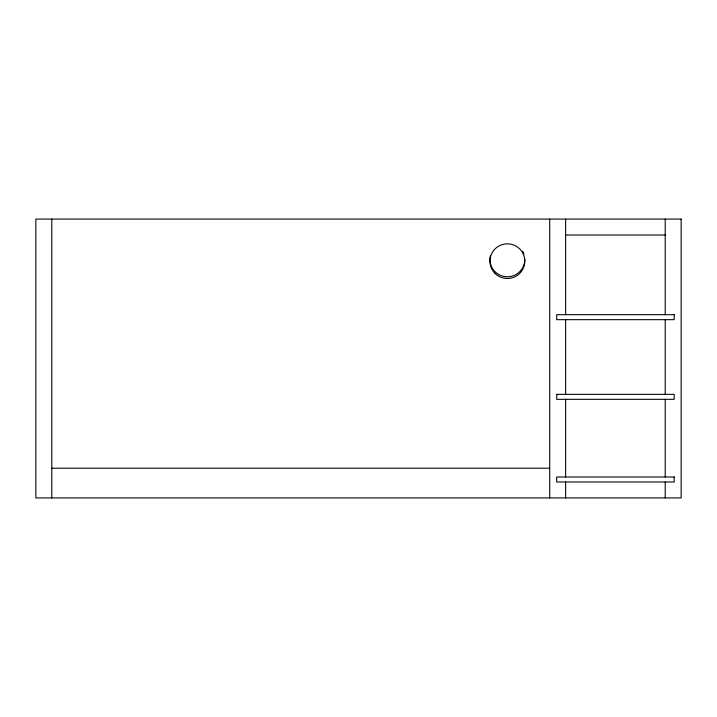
<?xml version="1.0" encoding="UTF-8"?>
<svg xmlns="http://www.w3.org/2000/svg" width="717" height="717" viewBox="0 0 717 717"><rect width="100%" height="100%" fill="white"/><g stroke="black" fill="none" stroke-linecap="round" stroke-linejoin="round"><path stroke-width="1.08" d="M565.632 235.015L665.215 235.015M51.785 468.21L549.697 468.21M665.215 219.079L665.215 314.682M665.215 319.665L665.215 394.35M665.215 399.333L665.215 477.002M665.215 481.985L665.215 497.921M565.632 219.079L565.632 314.682M565.632 319.665L565.632 394.35M565.632 399.333L565.632 477.002M565.632 481.985L565.632 497.921M549.697 219.079L549.697 497.921M51.785 219.079L51.785 497.921M524.808 259.473A17.423 17.325 0 0 1 507.376 276.798A17.423 17.325 0 0 1 489.953 259.473M489.971 258.568A17.423 17.325 0 0 1 490.329 255.861M522.899 251.604A17.423 17.325 0 0 1 523.957 254.123M556.867 394.35L556.67 399.333L674.177 399.333L674.177 394.35L556.867 394.35M681.15 219.079L35.85 219.079L35.85 497.921L681.15 497.921L681.15 219.079M674.177 314.682L556.67 314.682L556.67 319.665L674.177 319.665L674.177 314.682M674.177 477.002L556.67 477.002L556.67 481.985L674.177 481.985L674.177 477.002M495.053 273.419A17.423 17.325 0 0 0 524.208 265.648A17.423 17.325 0 0 0 502.868 244.425A17.423 17.325 0 0 0 495.053 273.419"/></g></svg>
